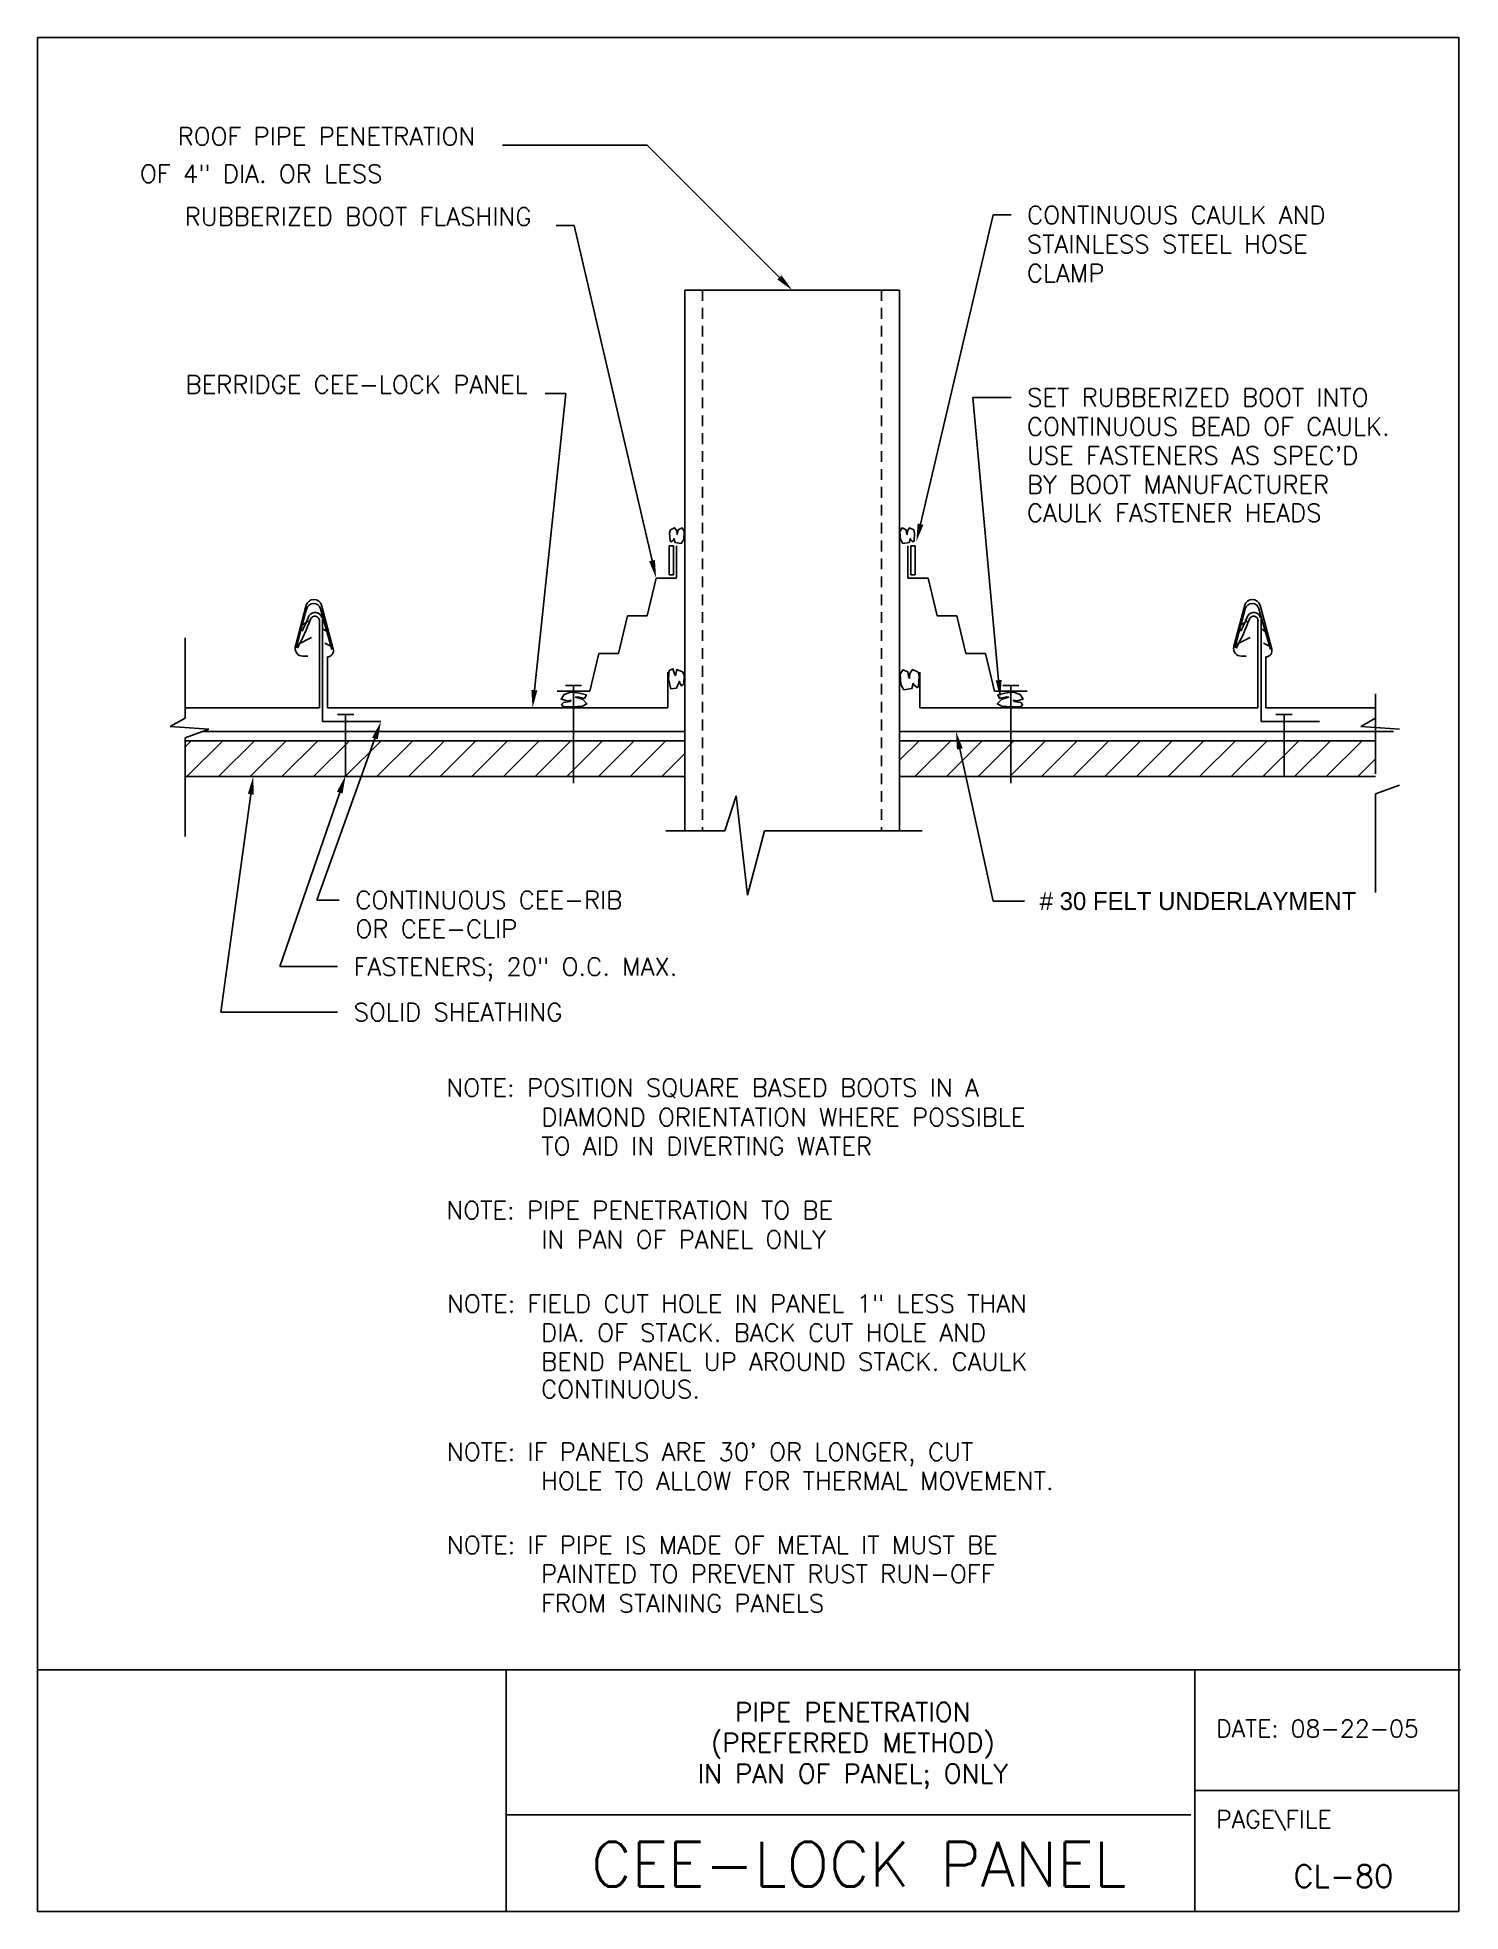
# Model space of a CAD drawing. Extents: x 0 to 19.9, y 0 to 26.2.
import ezdxf
from ezdxf.enums import TextEntityAlignment as Align

# ---------------------------------------------------------------- set-up
doc = ezdxf.new("R2010")
doc.units = 0
doc.header["$LTSCALE"] = 0.3
doc.header["$MEASUREMENT"] = 0
doc.linetypes.add('HIDDENX2', pattern=[0.75, 0.5, -0.25])
doc.layers.get('0').update_dxf_attribs({"linetype": 'CONTINUOUS'})
for name, color, linetype in [('1', 7, 'CONTINUOUS'), ('BORDER', 7, 'CONTINUOUS'), ('CMP-FLSH', 7, 'CONTINUOUS'), ('DIM-TXT', 7, 'CONTINUOUS'), ('PART', 1, 'CONTINUOUS'), ('STRCTR', 7, 'CONTINUOUS')]:
    doc.layers.add(name, color=color, linetype=linetype)
doc.styles.add('AU101S01', font='SIMPLEX.SHX')
doc.styles.add('ROMANS', font='romans', dxfattribs={"height": 0.25})

# ---------------------------------------------------------------- blocks, each defined once
blk = doc.blocks.new('*X0')
at = {"color": 0, "linetype": 'CONTINUOUS'}
for p, q in [((1.522, 12.571), (1.607, 12.656)), ((1.549, 12.156), (2.049, 12.656)), ((1.991, 12.156), (2.491, 12.656)), ((2.433, 12.156), (2.933, 12.656)), ((2.875, 12.156), (3.375, 12.656)), ((3.317, 12.156), (3.817, 12.656)), ((3.759, 12.156), (4.259, 12.656)), ((4.201, 12.156), (4.701, 12.656)), ((4.643, 12.156), (5.143, 12.656)), ((5.084, 12.156), (5.584, 12.656)), ((5.526, 12.156), (6.026, 12.656)), ((5.968, 12.156), (6.468, 12.656)), ((6.41, 12.156), (6.91, 12.656)), ((6.852, 12.156), (7.352, 12.656)), ((7.294, 12.156), (7.794, 12.656)), ((7.736, 12.156), (8.236, 12.656)), ((11.5, 12.384), (11.772, 12.656)), ((11.714, 12.156), (12.214, 12.656)), ((12.156, 12.156), (12.656, 12.656)), ((12.597, 12.156), (13.097, 12.656)), ((13.039, 12.156), (13.539, 12.656)), ((13.481, 12.156), (13.981, 12.656)), ((13.923, 12.156), (14.423, 12.656)), ((14.365, 12.156), (14.865, 12.656)), ((14.807, 12.156), (15.307, 12.656)), ((15.249, 12.156), (15.749, 12.656)), ((15.691, 12.156), (16.191, 12.656)), ((16.133, 12.156), (16.633, 12.656)), ((16.575, 12.156), (17.075, 12.656)), ((17.017, 12.156), (17.517, 12.656)), ((17.459, 12.156), (17.959, 12.656)), ((8.178, 12.156), (8.5, 12.477)), ((17.901, 12.156), (18.149, 12.403))]:
    blk.add_line(p, q, dxfattribs=at)
blk = doc.blocks.new('A$C56424614')
at = {"color": 1}
blk.add_arc((0.244, 0.399, -99.184), 0.0987, 13.6443, 147.8097, dxfattribs=at)
at = {"layer": 'PART', "color": 1}
for centre, radius, start, end in [((-2.74, 1.476, -81.145), 3.112, 331.6924, 339.8711), ((-2.727, 1.613, -81.145), 3.112, 333.7743, 338.0813), ((0.241, 0.38, -81.145), 0.0643, 0.4723, 157.2658)]:
    blk.add_arc(centre, radius, start, end, dxfattribs=at)

msp = doc.modelspace()

# ---------------------------------------------------------------- linework, layer by layer
at = {"color": 5, "linetype": 'CONTINUOUS'}
for p, q in [((0, 0), (0, 26.175)), ((0, 26.175), (19.85, 26.175)), ((19.85, 26.175), (19.85, 0)), ((19.85, 0), (0, 0))]:
    msp.add_line(p, q, dxfattribs=at)
at = {"layer": '1', "color": 5}
for p, q in [((0, 3.375), (19.873, 3.375)), ((6.543, 0), (6.543, 3.367)), ((16.163, 3.375), (16.163, 1.688)), ((16.163, 1.688), (19.86, 1.688)), ((16.163, 1.688), (16.163, 0)), ((6.56, 1.35), (16.106, 1.35)), ((16.163, 0), (6.543, 0))]:
    msp.add_line(p, q, dxfattribs=at)
at = {"layer": '1', "color": 7}
for p, q in [((19.873, 3.375), (16.163, 3.375)), ((19.86, 1.688), (16.163, 1.688))]:
    msp.add_line(p, q, dxfattribs=at)
at = {"layer": 'BORDER', "color": 3, "linetype": 'CONTINUOUS'}
msp.add_line((12.331, 19.377), (13.346, 23.696), dxfattribs=at)
at = {"layer": 'BORDER', "color": 3, "linetype": 'CONTINUOUS', "flags": 128}
msp.add_lwpolyline([(12.88, 16.238), (13.348, 14.113), (13.782, 14.113)], dxfattribs=at)
at = {"layer": 'BORDER', "color": 3, "linetype": 'CONTINUOUS', "extrusion": (0, 0, -1)}
for points in [[(-12.372, 19.368), (-12.274, 19.134), (-12.291, 19.387)], [(-12.84, 16.229), (-12.827, 16.482), (-12.921, 16.247)]]:
    msp.add_solid(points, dxfattribs=at)
at = {"layer": 'CMP-FLSH', "color": 9, "linetype": 'HIDDENX2'}
for p, q in [((9.289, 22.647), (9.289, 15.094)), ((11.789, 22.647), (11.789, 15.094))]:
    msp.add_line(p, q, dxfattribs=at)
at = {"layer": 'CMP-FLSH', "color": 6, "linetype": 'CONTINUOUS'}
for p, q in [((8.82, 18.671), (8.82, 19.077)), ((8.82, 19.077), (8.884, 19.077)), ((8.884, 19.077), (8.884, 18.671)), ((8.922, 18.631), (8.922, 19.077)), ((12.155, 18.625), (12.155, 19.077)), ((12.195, 18.671), (12.195, 19.077)), ((12.195, 19.077), (12.259, 19.077)), ((12.259, 19.077), (12.259, 18.671)), ((8.639, 18.625), (8.514, 18.098)), ((8.639, 18.625), (8.922, 18.625)), ((8.884, 18.671), (8.82, 18.671)), ((12.439, 18.625), (12.155, 18.625)), ((12.259, 18.671), (12.195, 18.671)), ((12.439, 18.625), (12.564, 18.098)), ((8.239, 18.098), (8.114, 17.572)), ((8.239, 18.098), (8.514, 18.098)), ((12.839, 18.098), (12.564, 18.098)), ((12.839, 18.098), (12.964, 17.572)), ((7.839, 17.572), (7.714, 17.045)), ((7.839, 17.572), (8.114, 17.572)), ((13.239, 17.572), (12.964, 17.572)), ((13.239, 17.572), (13.364, 17.045)), ((7.257, 17.045), (7.714, 17.045)), ((7.374, 17.123), (7.596, 17.123)), ((7.485, 17.123), (7.485, 15.762)), ((13.82, 17.045), (13.364, 17.045)), ((13.703, 17.123), (13.481, 17.123)), ((13.592, 17.123), (13.592, 15.762)), ((4.416, 16.718), (4.189, 16.718)), ((4.303, 16.718), (4.303, 15.866)), ((17.523, 16.718), (17.296, 16.718)), ((17.41, 16.718), (17.41, 15.866)), ((9.039, 16.482), (2.31, 16.482)), ((12.039, 16.482), (18.937, 16.482))]:
    msp.add_line(p, q, dxfattribs=at)
at = {"layer": 'CMP-FLSH', "color": 1, "linetype": 'CONTINUOUS'}
for p, q in [((3.754, 18.244), (3.601, 17.673)), ((3.966, 18.244), (4.131, 17.631)), ((16.86, 18.244), (16.707, 17.673)), ((17.073, 18.244), (17.238, 17.631)), ((3.938, 16.81), (3.938, 18.046)), ((3.982, 18.055), (3.982, 16.619)), ((17.044, 16.81), (17.044, 18.046)), ((17.088, 18.055), (17.088, 16.619)), ((3.707, 17.534), (3.774, 17.534)), ((4.049, 16.81), (4.049, 17.523)), ((8.801, 16.81), (8.801, 17.31)), ((12.324, 16.81), (12.324, 17.31)), ((16.813, 17.534), (16.881, 17.534)), ((17.155, 16.81), (17.155, 17.523)), ((2.061, 16.81), (3.938, 16.81)), ((4.049, 16.81), (8.801, 16.81)), ((17.044, 16.81), (12.324, 16.81)), ((17.155, 16.81), (18.687, 16.81)), ((4.797, 16.619), (3.982, 16.619)), ((17.904, 16.619), (17.088, 16.619))]:
    msp.add_line(p, q, dxfattribs=at)
at = {"layer": 'CMP-FLSH', "color": 3, "linetype": 'CONTINUOUS'}
for p, q in [((3.613, 17.65), (3.759, 18.195)), ((3.952, 18.196), (4.111, 17.625)), ((16.72, 17.65), (16.866, 18.195)), ((17.058, 18.196), (17.218, 17.625)), ((3.787, 18.029), (3.698, 17.968)), ((3.994, 17.909), (4.04, 17.879)), ((16.894, 18.029), (16.805, 17.968)), ((17.101, 17.909), (17.147, 17.879)), ((3.828, 17.793), (3.625, 17.694)), ((4.013, 17.715), (4.098, 17.673)), ((16.934, 17.793), (16.732, 17.694)), ((17.12, 17.715), (17.205, 17.673))]:
    msp.add_line(p, q, dxfattribs=at)
at = {"layer": 'CMP-FLSH', "color": 6, "linetype": 'CONTINUOUS'}
for points in [[(8.827, 19.256, 0), (8.839, 19.296, 0), (8.897, 19.328, 0), (8.928, 19.284, 0), (8.932, 19.232, 0), (8.94, 19.252, 0), (8.948, 19.3, 0), (9.002, 19.324, 0), (9.033, 19.276, 0), (9.025, 19.164, 0), (8.99, 19.108, 0), (8.905, 19.12, 0), (8.889, 19.176, 0), (8.882, 19.156, 0), (8.847, 19.132, 0), (8.835, 19.14, 0), (8.827, 19.256, 0)], [(12.25, 19.256, 0), (12.238, 19.296, 0), (12.18, 19.328, 0), (12.149, 19.284, 0), (12.145, 19.232, 0), (12.137, 19.252, 0), (12.13, 19.3, 0), (12.075, 19.324, 0), (12.044, 19.276, 0), (12.052, 19.164, 0), (12.087, 19.108, 0), (12.172, 19.12, 0), (12.188, 19.176, 0), (12.196, 19.156, 0), (12.231, 19.132, 0), (12.242, 19.14, 0), (12.25, 19.256, 0)], [(9.032, 17.275, 0), (9.009, 17.314, 0), (8.929, 17.348, 0), (8.91, 17.261, 0), (8.896, 17.285, 0), (8.873, 17.357, 0), (8.821, 17.333, 0), (8.812, 17.217, 0), (8.845, 17.078, 0), (8.924, 17.087, 0), (8.966, 17.184, 0), (8.966, 17.164, 0), (8.994, 17.121, 0), (9.027, 17.145, 0), (9.032, 17.275, 0)], [(12.312, 17.256, 0), (12.297, 17.308, 0), (12.221, 17.349, 0), (12.181, 17.292, 0), (12.176, 17.225, 0), (12.166, 17.251, 0), (12.156, 17.313, 0), (12.086, 17.344, 0), (12.046, 17.282, 0), (12.056, 17.137, 0), (12.101, 17.065, 0), (12.211, 17.08, 0), (12.231, 17.153, 0), (12.242, 17.127, 0), (12.287, 17.096, 0), (12.302, 17.106, 0), (12.312, 17.256, 0)], [(7.473, 17.033, 0), (7.433, 17.025, 0), (7.353, 17, 0), (7.312, 16.934, 0), (7.401, 16.91, 0), (7.449, 16.918, 0), (7.441, 16.901, 0), (7.345, 16.885, 0), (7.32, 16.86, 0), (7.345, 16.827, 0), (7.465, 16.827, 0), (7.609, 16.835, 0), (7.673, 16.868, 0), (7.609, 16.934, 0), (7.513, 16.959, 0), (7.545, 16.967, 0), (7.641, 16.943, 0), (7.665, 16.992, 0), (7.569, 17.017, 0), (7.473, 17.033, 0)], [(13.605, 17.033, 0), (13.645, 17.025, 0), (13.725, 17, 0), (13.765, 16.934, 0), (13.677, 16.91, 0), (13.629, 16.918, 0), (13.637, 16.901, 0), (13.733, 16.885, 0), (13.757, 16.86, 0), (13.733, 16.827, 0), (13.613, 16.827, 0), (13.468, 16.835, 0), (13.404, 16.868, 0), (13.468, 16.934, 0), (13.564, 16.959, 0), (13.532, 16.967, 0), (13.436, 16.943, 0), (13.412, 16.992, 0), (13.508, 17.017, 0), (13.605, 17.033, 0)]]:
    msp.add_polyline3d(points, dxfattribs=at)
at = {"layer": 'CMP-FLSH', "color": 1, "linetype": 'CONTINUOUS'}
for centre, radius, start, end in [((3.86, 18.216), 0.11, 14.9996, 165.0004), ((16.967, 18.216), 0.11, 14.9996, 165.0004), ((3.707, 17.644), 0.11, 165.0004, 270.0002), ((4.049, 17.609), 0.0854, 270.0002, 15.1767), ((16.813, 17.644), 0.11, 165.0004, 270.0002), ((17.155, 17.609), 0.0854, 270.0002, 15.1767)]:
    msp.add_arc(centre, radius, start, end, dxfattribs=at)
at = {"layer": 'CMP-FLSH', "color": 3, "linetype": 'CONTINUOUS'}
for centre in [(3.856, 18.169), (16.962, 18.169)]:
    msp.add_arc(centre, 0.1, 15.6185, 165.0194, dxfattribs=at)
at = {"layer": 'DIM-TXT', "color": 3, "linetype": 'CONTINUOUS'}
for p, q in [((8.513, 24.669), (6.492, 24.669)), ((10.362, 22.824), (8.513, 24.669)), ((13.346, 23.696), (13.596, 23.696)), ((7.496, 23.548), (7.243, 23.548)), ((8.582, 18.868), (7.496, 23.548)), ((6.939, 17.059), (7.38, 21.203)), ((7.38, 21.203), (7.091, 21.203)), ((13.423, 17.198), (13.062, 21.148)), ((13.062, 21.148), (13.596, 21.148)), ((4.713, 16.384), (3.9, 14.128)), ((2.979, 15.605), (2.561, 12.562)), ((4.222, 15.63), (3.384, 13.197)), ((3.9, 14.128), (4.214, 14.128)), ((3.384, 13.197), (4.191, 13.197)), ((2.561, 12.562), (4.191, 12.562))]:
    msp.add_line(p, q, dxfattribs=at)
for points in [[(10.391, 22.853), (10.332, 22.794), (10.539, 22.647)], [(8.623, 18.878), (8.541, 18.859), (8.639, 18.625)], [(6.981, 17.054), (6.898, 17.063), (6.913, 16.81)], [(13.465, 17.202), (13.382, 17.194), (13.446, 16.949)], [(4.673, 16.398), (4.752, 16.37), (4.797, 16.619)], [(2.938, 15.611), (3.021, 15.599), (3.013, 15.853)], [(4.182, 15.643), (4.261, 15.616), (4.303, 15.866)]]:
    msp.add_solid(points, dxfattribs=at)
at = {"layer": 'STRCTR', "color": 4, "linetype": 'CONTINUOUS'}
for p, q in [((9.039, 22.647), (12.039, 22.647)), ((9.039, 22.647), (9.039, 15.094)), ((12.039, 22.647), (12.039, 15.094)), ((9.039, 16.353), (2.061, 16.353)), ((12.039, 16.353), (18.687, 16.353)), ((2.061, 15.853), (9.039, 15.853)), ((12.039, 15.853), (18.687, 15.853))]:
    msp.add_line(p, q, dxfattribs=at)
at = {"layer": 'STRCTR', "color": 2, "linetype": 'CONTINUOUS'}
for p, q in [((2.061, 16.67), (2.061, 17.79)), ((18.687, 15.889), (18.687, 17.009)), ((2.061, 16.67), (1.854, 16.551)), ((1.854, 16.551), (2.392, 16.512)), ((2.392, 16.512), (2.061, 16.393)), ((18.687, 16.67), (18.481, 16.551)), ((18.481, 16.551), (19.019, 16.512)), ((2.061, 16.393), (2.061, 15.014)), ((19.019, 15.73), (18.687, 15.612)), ((9.6, 15.094), (9.759, 15.582)), ((9.759, 15.582), (9.917, 14.197)), ((18.687, 15.612), (18.687, 14.233)), ((9.6, 15.094), (8.773, 15.094)), ((9.917, 14.197), (10.154, 15.094)), ((10.154, 15.094), (12.355, 15.094))]:
    msp.add_line(p, q, dxfattribs=at)

# ---------------------------------------------------------------- block references
at = {"layer": 'BORDER', "color": 7, "linetype": 'CONTINUOUS'}
for p in [(3.631, 17.647), (16.742, 17.647)]:
    msp.add_blockref('A$C56424614', p, dxfattribs=at)
at = {"layer": 'STRCTR', "color": 4, "linetype": 'CONTINUOUS'}
msp.add_blockref('*X0', (0.539, 3.697), dxfattribs=at)

# ---------------------------------------------------------------- texts
at = {"layer": '1', "color": 7, "style": 'AU101S01'}
for s, p in [('DATE: 08-22-05', (16.459, 2.434)), ('PAGE\\FILE', (16.459, 1.166))]:
    msp.add_text(s, height=0.243, dxfattribs=at).set_placement(p)
at = {"layer": 'BORDER', "color": 3, "linetype": 'CONTINUOUS'}
msp.add_text('# 30 FELT UNDERLAYMENT', height=0.25, dxfattribs=at).set_placement((13.996, 13.988))
at = {"layer": 'BORDER', "color": 3, "linetype": 'CONTINUOUS', "style": 'ROMANS'}
for s, p in [('PIPE PENETRATION', (11.386, 2.654)), ('(PREFERRED METHOD)', (11.386, 2.224)), ('IN PAN OF PANEL; ONLY', (11.386, 1.794))]:
    msp.add_text(s, height=0.26562, dxfattribs=at).set_placement(p, align=Align.CENTER)
at = {"layer": 'BORDER', "color": 5, "style": 'ROMANS'}
msp.add_text('CEE-LOCK PANEL', height=0.625, dxfattribs=at).set_placement((11.47, 0.66), align=Align.MIDDLE)
at = {"layer": 'BORDER', "color": 2, "linetype": 'CONTINUOUS', "style": 'ROMANS'}
msp.add_text('CL-80', height=0.3125, dxfattribs=at).set_placement((18.237, 0.494), align=Align.MIDDLE)
at = {"layer": 'DIM-TXT', "color": 3, "linetype": 'CONTINUOUS', "style": 'ROMANS'}
for s, p in [('ROOF PIPE PENETRATION', (6.114, 24.669)), ('RUBBERIZED BOOT FLASHING', (6.899, 23.548)), ('BERRIDGE CEE-LOCK PANEL', (6.846, 21.203))]:
    msp.add_text(s, height=0.25, dxfattribs=at).set_placement(p, align=Align.RIGHT)
for s, p in [('OF 4" DIA. OR LESS', (1.432, 24.147)), ('CONTINUOUS CAULK AND', (13.821, 23.571)), ('STAINLESS STEEL HOSE', (13.818, 23.163)), ('CLAMP', (13.818, 22.758)), ('SET RUBBERIZED BOOT INTO', (13.821, 21.023)), ('CONTINUOUS BEAD OF CAULK.', (13.818, 20.615)), ("USE FASTENERS AS SPEC'D", (13.818, 20.21)), ('BY BOOT MANUFACTURER', (13.818, 19.805)), ('CAULK FASTENER HEADS', (13.818, 19.411)), ('CONTINUOUS CEE-RIB', (4.439, 14.003)), ('OR CEE-CLIP', (4.441, 13.6)), ('FASTENERS; 20" O.C. MAX.', (4.416, 13.072)), ('SOLID SHEATHING', (4.416, 12.437))]:
    msp.add_text(s, height=0.25, dxfattribs=at).set_placement(p)
at = {"layer": 'DIM-TXT', "color": 4, "linetype": 'CONTINUOUS', "style": 'ROMANS'}
for s, p in [('NOTE: POSITION SQUARE BASED BOOTS IN A', (5.711, 11.382)), ('DIAMOND ORIENTATION WHERE POSSIBLE', (7.037, 10.97)), ('TO AID IN DIVERTING WATER', (7.037, 10.565)), ('NOTE: PIPE PENETRATION TO BE', (5.711, 9.67)), ('IN PAN OF PANEL ONLY', (7.037, 9.261)), ('NOTE: FIELD CUT HOLE IN PANEL 1" LESS THAN', (5.719, 8.365)), ('DIA. OF STACK. BACK CUT HOLE AND', (7.034, 7.96)), ('BEND PANEL UP AROUND STACK. CAULK', (7.034, 7.555)), ('CONTINUOUS.', (7.034, 7.17)), ("NOTE: IF PANELS ARE 30' OR LONGER, CUT", (5.718, 6.296)), ('HOLE TO ALLOW FOR THERMAL MOVEMENT.', (7.033, 5.891)), ('NOTE: IF PIPE IS MADE OF METAL IT MUST BE', (5.718, 4.994)), ('PAINTED TO PREVENT RUST RUN-OFF', (7.033, 4.59)), ('FROM STAINING PANELS', (7.033, 4.18))]:
    msp.add_text(s, height=0.25, dxfattribs=at).set_placement(p)

doc.saveas('drawing.dxf')
